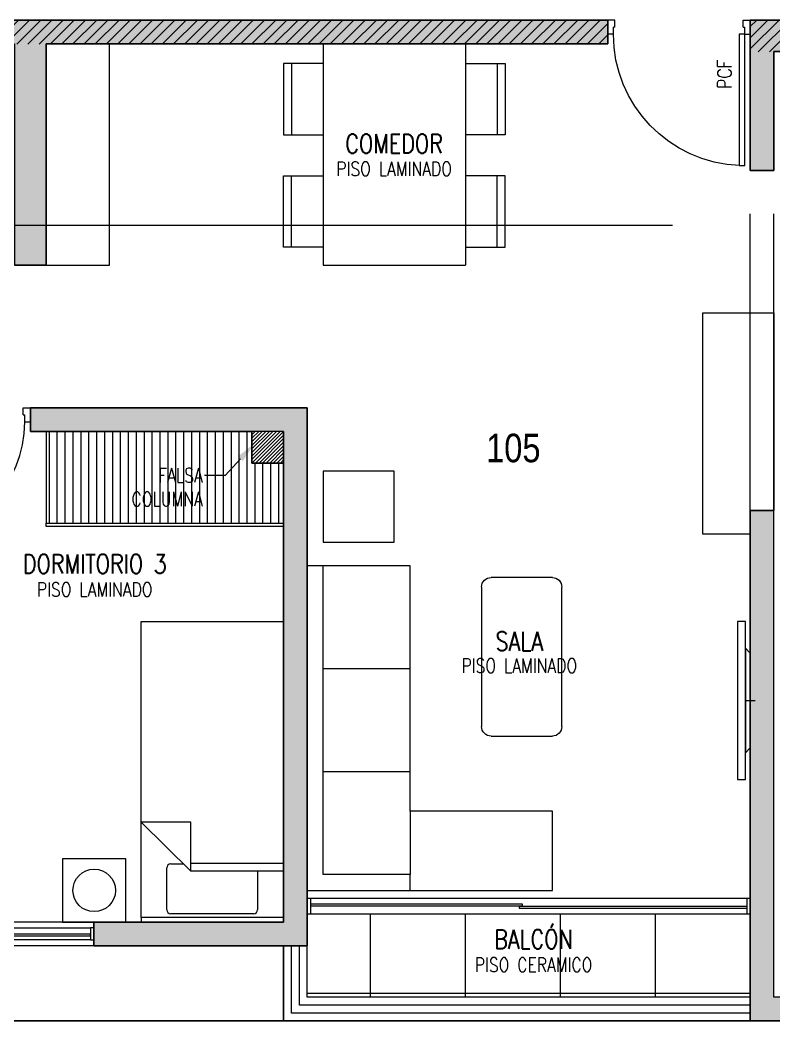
# Model space of a CAD drawing. Header units: millimetres. Extents: x -3 to 53, y -269 to 39.
# Drawn here: x 33.28 to 38.05, y 22.2 to 28.52 of the extents above; entities that cross this region are included whole.
import ezdxf
from ezdxf import colors
from ezdxf.entities.mleader import LeaderData, LeaderLine
from ezdxf.enums import TextEntityAlignment as Align
from ezdxf.math import Vec2, Vec3
from ezdxf.xclip import XClip

# ---------------------------------------------------------------- set-up
doc = ezdxf.new("R2010")
doc.units = ezdxf.units.MM
doc.header["$LTSCALE"] = 15
doc.header["$XCLIPFRAME"] = 2
for name, pattern in [('ACAD_ISO07W100', [3, 0, -3]), ('CENTER', [2, 1.25, -0.25, 0.25, -0.25]), ('HIDDEN2', [0.1875, 0.125, -0.0625])]:
    doc.linetypes.add(name, pattern=pattern)
doc.layers.get('0').update_dxf_attribs({"color": 250})
for name, color, linetype in [('A-BARANDAS', 250, 'Continuous'), ('A-CORTE', 250, 'CENTER'), ('A-EST HATCH', 250, 'Continuous'), ('A-EST PLACAS', 250, 'Continuous'), ('A-EST VIGAS', 250, 'HIDDEN2'), ('A-HATCH', 250, 'Continuous'), ('A-MOBILIARIO', 250, 'Continuous'), ('A-MURO BAJO', 251, 'Continuous'), ('A-NUMERACIONDEP', 251, 'Continuous'), ('A-PROYECCIONES', 250, 'HIDDEN2'), ('A-TEXTO-ACABADO PISO', 250, 'Continuous'), ('A-TEXTO-AMBIENTE', 252, 'Continuous'), ('A-TEXTO-INDICACIONES', 250, 'Continuous'), ('DLP_MOBILIARIO FIJO', 250, 'Continuous'), ('DLP_VERDE', 250, 'Continuous'), ('MURO CF 120', 250, 'Continuous')]:
    doc.layers.add(name, color=color, linetype=linetype)
doc.layers.add('A-MUROS', color=252, linetype='Continuous', lineweight=30)
doc.styles.add('R80', font='ARIALN.TTF', dxfattribs={"height": 2.03})
doc.styles.add('ROMANS', font='romans.shx', dxfattribs={"width": 0.8})
doc.styles.add('TXT_COTAS', font='romans.shx', dxfattribs={"width": 0.8})
pattern_1 = [(45, (179.999405, -25.002057), (-0.035355339, 0.035355339), [])]

# ---------------------------------------------------------------- blocks, each defined once
blk = doc.blocks.new('A$C9f73720c')
at = {"layer": 'A-MURO BAJO'}
blk.add_line((65.9409, 129.0586, 0), (59.6116, 108.3193, 0), dxfattribs=at)
at = {"layer": 'DLP_VERDE'}
blk.add_line((59.6116, 108.3193), (65.9466, 129.074), dxfattribs=at)
at = {"layer": 'DLP_VERDE', "linetype": 'Continuous'}
for p, q in [((62.6299, 118.2065), (62.6299, 118.2065)), ((62.1133, 116.5118), (62.1133, 116.5118)), ((61.6615, 115.0351), (61.6615, 115.0351))]:
    blk.add_line(p, q, dxfattribs=at)
at = {"style": 'R80'}
for height, rotation, p in [(0.09, 0.00902, (39.554, 141.0046, 0)), (0.09, 0.00902, (45.7984, 139.3226, 0)), (0.09, 0.00902, (50.4634, 135.3578, 0)), (0.09, 0.00902, (41.9784, 129.0436, 0)), (0.09, 0.00902, (37.8409, 128.6089, 0)), (0.09, 0.00902, (35.483, 116.3582, 0)), (0.09, 0.00902, (38.5607, 113.6321, 0)), (0.09, 0.00902, (45.1292, 84.3757, 0)), (0.09, 0.00902, (43.9111, 83.9335, 0)), (0.09, 0.00902, (43.1485, 83.401, 0)), (0.09, 0.00902, (28.0067, 80.1071, 0)), (0.09, 0.00902, (44.3753, 79.9046, 0)), (0.09, 0.00902, (55.151, 79.2173, 0)), (0.09, 0.00902, (38.2608, 76.0049)), (0.09, 0.00902, (39.0036, 75.5558)), (0.09, 0.00902, (27.5137, 75.2133, 0)), (0.09, 0.00902, (27.5137, 75.2133, 0)), (0.09, 0.00902, (39.8519, 75.1543)), (0.09, 0.00902, (25.3599, 70.2709, 0)), (0.09, 0.00902, (32.1646, 69.192, 0)), (0.09, 0.00902, (32.1646, 69.192, 0)), (0.09, 0.00902, (26.9947, 68.6392, 0)), (0.09, 0.00902, (59.8504, 67.3859, 0)), (0.09, 0.00902, (24.839, 65.5107, 0)), (0.09, 0.00902, (24.839, 65.5107, 0)), (0.09, 0.00902, (33.5008, 60.261, 0)), (0.09, 0.00902, (33.5008, 60.261, 0)), (0.09, 347.39076, (17.1069, 59.2726, 0)), (0.09, 0.00902, (26.4708, 59.2035, 0)), (0.09, 0.00902, (26.4708, 59.2035, 0)), (0.09, 0.00902, (23.1216, 58.7685, 0)), (0.09, 0.00902, (23.1216, 58.7685, 0)), (0.09, 0.00902, (27.6632, 55.3959, 0)), (0.09, 0.00902, (27.6632, 55.3959, 0)), (0.09, 0.00902, (22.2239, 54.9818, 0)), (0.09, 0.00902, (22.2239, 54.9818, 0)), (0.09, 0.00902, (65.7174, 53.5803, 0)), (0.09, 0.00902, (38.377, 51.7166, 0)), (0.09, 0.00902, (38.377, 51.7166, 0)), (0.09, 0.00902, (21.0294, 51.3767, 0)), (0.09, 0.00902, (21.0294, 51.3767, 0)), (0.09, 0.00902, (29.4091, 50.8876, 0)), (0.09, 0.00902, (29.4091, 50.8876, 0)), (0.09, 0.00902, (22.5184, 48.0808, 0)), (0.09, 0.00902, (22.5184, 48.0808, 0)), (0.09, 0.00902, (32.8305, 47.9478, 0)), (0.09, 0.00902, (38.6414, 47.9238, 0)), (0.09, 1.55763, (45.5013, 47.0033, 0)), (0.09, 1.55763, (45.5013, 47.0033, 0)), (0.09, 1.55763, (42.9613, 45.8781, 0)), (0.09, 0.00902, (31.2252, 43.4352, 0)), (0.09, 0.00902, (31.2252, 43.4352, 0)), (0.09, 0.00902, (24.8291, 43.3056, 0)), (0.09, 0.00902, (24.8291, 43.3056, 0)), (0.09, 0.00902, (28.8684, 42.6092, 0)), (0.09, 0.00902, (28.8684, 42.6092, 0)), (0.09, 0.00902, (46.0815, 42.4048, 0)), (0.09, 0.00902, (19.0307, 42.0559, 0)), (0.09, 0.00902, (19.0307, 42.0559, 0)), (0.09, 0.00902, (70.9067, 41.0329, 0)), (0.09, 0.00902, (22.7765, 38.7407, 0)), (0.09, 0.00902, (22.7765, 38.7407, 0)), (0.09, 0.00902, (17.8952, 37.4624, 0)), (0.09, 0.00902, (17.8952, 37.4624, 0)), (0.09, 0.00902, (25.8226, 33.2142, 0)), (0.09, 0.00902, (21.5027, 31.2754, 0)), (0.1403, 0.00902, (43.0178, 29.8778, 0)), (0.09, 0.00902, (24.3978, 29.2659, 0)), (0.09, 0.00902, (49.7565, 29.0287, 0)), (0.09, 0.00902, (16.51, 28.4123, 0)), (0.09, 0.00902, (16.51, 28.4123, 0)), (0.09, 0.00902, (40.7946, 24.893, 0)), (0.09, 0.00902, (18.1268, 23.6374, 0)), (0.09, 0.00902, (20.346, 20.3291, 0)), (0.09, 0.00902, (38.3365, 19.4632, 0)), (0.09, 0.00902, (18.2869, 15.9828, 0)), (0.09, 0.00902, (36.6694, 12.5977, 0)), (0.09, 337.79984, (24.7536, 11.2334, 0)), (0.09, 0.00902, (33.5928, 10.3508, 0)), (0.09, 337.79984, (21.6109, 10.1247, 0)), (0.09, 337.79984, (16.5605, 9.5998, 0)), (0.09, 337.79984, (29.9414, 8.9534, 0)), (0.09, 337.79984, (31.6402, 7.9561, 0)), (0.09, 337.79984, (26.736, 7.7966, 0)), (0.09, 337.79984, (32.0288, 7.0232, 0)), (0.09, 0.00902, (16.5347, 5.5678, 0)), (0.09, 0.00902, (23.3239, 5.5763, 0)), (0.09, 0.00902, (34.4718, 3.6379, 0))]:
    blk.add_attdef('N.P.T.+0.00', text='', height=height, rotation=rotation, dxfattribs=at).set_placement(p, align=Align.MIDDLE_CENTER)
for p in [(49.9263, 138.2431, 0), (56.6904, 136.252, 0), (60.5336, 135.5237, 0), (42.6322, 135.1839), (46.2516, 126.9171), (35.1548, 97.8545, 0), (31.2618, 93.9445, 0), (17.9393, 86.8861, 0), (34.7444, 85.6148, 0), (35.5048, 81.4636, 0), (34.6534, 76.9929, 0), (59.6668, 73.2509), (40.4113, 65.8421, 0), (43.5611, 65.2125, 0), (64.4681, 61.3857), (43.9111, 51.4927, 0), (32.9744, 51.0828, 0), (48.0327, 50.0735, 0), (69.3242, 50.0814, 0), (52.9599, 39.4701, 0), (74.4159, 35.7467, 0)]:
    blk.add_attdef('N.P.T.+0.00', text='', height=0.2109, dxfattribs=at).set_placement(p, align=Align.MIDDLE_CENTER)
blk = doc.blocks.new('est_P1')
at = {"layer": 'A-EST HATCH'}
h = blk.add_hatch(color=256, dxfattribs=at)
h.dxf.hatch_style = 1
h.paths.add_polyline_path([(-9.144, -13.7899), (-9.144, -7.725), (-10.644, -7.725), (-10.644, -8.475), (-10.794, -8.475), (-10.794, -7.525), (-8.994, -7.525), (-8.994, -8.4), (-7.494, -8.4), (-7.494, -7.9), (-7.344, -7.9), (-7.344, -8.6), (-8.994, -8.6), (-8.994, -13.7899)])
h.paths.add_polyline_path([(-30.244, -3.725), (-28.644, -3.725), (-28.644, -0.625), (-29.844, -0.625), (-29.844, -0.475), (-28.494, -0.475), (-28.494, -3.875), (-30.244, -3.875)])
h.paths.add_polyline_path([(-31.044, -0.475), (-31.194, -0.475), (-31.194, -3.875), (-31.044, -3.875)])
h.paths.add_polyline_path([(-36.544, 0), (-36.844, 0), (-36.844, -0.15), (-36.694, -0.15), (-36.694, -3.225), (-36.544, -3.225)])
h.paths.add_polyline_path([(-33.594, -0.625), (-33.594, -3.725), (-31.994, -3.725), (-31.994, -3.875), (-33.744, -3.875), (-33.744, -0.475), (-32.394, -0.475), (-32.394, -0.625)])
h.paths.add_polyline_path([(-42.844, -0.15), (-43.444, -0.15), (-43.444, 0), (-42.694, 0), (-42.694, -3.4), (-43.844, -3.4), (-43.844, -3.25), (-42.844, -3.25)])
h.paths.add_polyline_path([(-44.644, 0), (-44.644, -3.4), (-44.794, -3.4), (-44.794, 0)])
h.paths.add_polyline_path([(-45.594, -3.25), (-47.194, -3.25), (-47.194, -0.15), (-45.994, -0.15), (-45.994, 0), (-47.344, 0), (-47.344, -3.4), (-45.594, -3.4)])
h.paths.add_polyline_path([(-42.844, -13.7), (-43.444, -13.7), (-43.444, -13.85), (-42.694, -13.85), (-42.694, -10.45), (-43.844, -10.45), (-43.844, -10.6), (-42.844, -10.6)])
h.paths.add_polyline_path([(-44.644, -13.85), (-44.644, -10.45), (-44.794, -10.45), (-44.794, -13.85)])
h.paths.add_polyline_path([(-45.594, -10.6), (-47.194, -10.6), (-47.194, -13.7), (-45.994, -13.7), (-45.994, -13.85), (-47.344, -13.85), (-47.344, -10.45), (-45.594, -10.45)])
h.paths.add_polyline_path([(-39.994, -10.35), (-39.844, -10.35), (-39.844, -13.6999), (-39.694, -13.6999), (-39.694, -13.8499), (-39.994, -13.8499)])
h.paths.add_polyline_path([(-30.244, -10.125), (-28.644, -10.125), (-28.644, -13.225), (-29.844, -13.225), (-29.844, -13.375), (-28.494, -13.375), (-28.494, -9.975), (-30.244, -9.975)])
h.paths.add_polyline_path([(-31.044, -13.375), (-31.194, -13.375), (-31.194, -9.975), (-31.044, -9.975)])
h.paths.add_polyline_path([(-36.544, -13.85), (-36.844, -13.8499), (-36.844, -13.7), (-36.694, -13.7), (-36.694, -10.625), (-36.544, -10.625)])
h.paths.add_polyline_path([(-33.594, -13.225), (-33.594, -10.125), (-31.994, -10.125), (-31.994, -9.975), (-33.744, -9.975), (-33.744, -13.375), (-32.394, -13.375), (-32.394, -13.225)])
h.paths.add_polyline_path([(-17.094, -3.725), (-18.694, -3.725), (-18.694, -0.625), (-17.494, -0.625), (-17.494, -0.475), (-18.844, -0.475), (-18.844, -3.875), (-17.094, -3.875)])
h.paths.add_polyline_path([(-16.294, -0.475), (-16.144, -0.475), (-16.144, -3.875), (-16.294, -3.875)])
h.paths.add_polyline_path([(-10.494, 0), (-10.494, -0.15), (-10.644, -0.15), (-10.644, -3.225), (-10.794, -3.225), (-10.794, 0)])
h.paths.add_polyline_path([(-13.744, -0.625), (-13.744, -3.725), (-15.344, -3.725), (-15.344, -3.875), (-13.594, -3.875), (-13.594, -0.475), (-14.944, -0.475), (-14.944, -0.625)])
h.paths.add_polyline_path([(-8.994, -5.25), (-7.344, -5.25), (-7.344, -5.95), (-7.494, -5.95), (-7.494, -5.45), (-8.994, -5.45), (-8.994, -6.325), (-10.794, -6.325), (-10.794, -5.375), (-10.644, -5.375), (-10.644, -6.125), (-9.144, -6.125), (-9.144, -0.06), (-8.994, -0.06)])
h.paths.add_polyline_path([(-4.494, -0.15), (-3.894, -0.15), (-3.894, 0), (-4.644, 0), (-4.644, -3.4), (-3.494, -3.4), (-3.494, -3.25), (-4.494, -3.25)])
h.paths.add_polyline_path([(-2.694, 0), (-2.694, -3.4), (-2.544, -3.4), (-2.544, 0)])
h.paths.add_polyline_path([(-1.744, -3.25), (-0.144, -3.25), (-0.144, -0.15), (-1.344, -0.15), (-1.344, 0), (0.006, 0), (0.006, -3.4), (-1.744, -3.4)])
h.paths.add_polyline_path([(-2.694, -13.85), (-2.694, -10.4499), (-2.544, -10.4499), (-2.544, -13.85)])
h.paths.add_polyline_path([(-1.744, -10.5999), (-0.144, -10.5999), (-0.144, -13.7), (-1.344, -13.7), (-1.344, -13.85), (0.006, -13.85), (0.006, -10.4499), (-1.744, -10.4499)])
h.paths.add_polyline_path([(-7.344, -10.35), (-7.494, -10.35), (-7.494, -13.6999), (-7.644, -13.6999), (-7.644, -13.8499), (-7.344, -13.85)])
h.paths.add_polyline_path([(-17.094, -10.125), (-18.694, -10.125), (-18.694, -13.225), (-17.494, -13.225), (-17.494, -13.375), (-18.844, -13.375), (-18.844, -9.975), (-17.094, -9.975)])
h.paths.add_polyline_path([(-16.294, -13.375), (-16.144, -13.375), (-16.144, -9.975), (-16.294, -9.975)])
h.paths.add_polyline_path([(-10.794, -13.85), (-10.494, -13.8499), (-10.494, -13.6999), (-10.644, -13.7), (-10.644, -10.625), (-10.794, -10.625)])
h.paths.add_polyline_path([(-13.744, -13.225), (-13.744, -10.125), (-15.344, -10.125), (-15.344, -9.975), (-13.594, -9.975), (-13.594, -13.375), (-14.944, -13.375), (-14.944, -13.225)])
h.paths.add_polyline_path([(-38.344, -7.525), (-36.544, -7.525), (-36.544, -8.475), (-36.694, -8.475), (-36.694, -7.725), (-38.194, -7.725), (-38.194, -13.7899), (-38.344, -13.7899), (-38.344, -8.6), (-39.994, -8.6), (-39.994, -7.9), (-39.844, -7.9), (-39.844, -8.4), (-38.344, -8.4)])
h.paths.add_polyline_path([(-4.644, -13.85), (-4.644, -10.4499), (-3.494, -10.4499), (-3.494, -10.5999), (-4.494, -10.5999), (-4.494, -13.7), (-3.894, -13.7), (-3.894, -13.85)])
h.paths.add_polyline_path([(-1.7407, -5.5), (-1.594, -5.5), (-1.594, -4.3), (-3.744, -4.3), (-3.744, -4.45), (-3.294, -4.45), (-3.294, -6.05), (-3.094, -6.05), (-3.094, -4.45), (-1.744, -4.45), (-1.744, -5.5)], flags=17)
h.paths.add_polyline_path([(-1.7407, -8.3499), (-1.594, -8.3499), (-1.594, -9.5499), (-3.744, -9.5499), (-3.744, -9.3999), (-3.294, -9.4), (-3.294, -7.8), (-3.094, -7.8), (-3.094, -9.4), (-1.744, -9.3999), (-1.744, -8.3499)], flags=17)
h.paths.add_polyline_path([(-7.494, -6.85), (-4.644, -6.85), (-4.644, -4.3), (-4.494, -4.3), (-4.494, -6.85), (-1.744, -6.85), (-1.744, -6.25), (-1.594, -6.25), (-1.594, -6.85), (1.156, -6.85), (1.156, -2.8), (1.356, -2.8), (1.356, -11.05), (1.156, -11.05), (1.156, -7), (-1.594, -7), (-1.594, -7.5999), (-1.744, -7.5999), (-1.744, -7), (-4.494, -7), (-4.494, -9.5499), (-4.644, -9.5499), (-4.644, -7), (-7.494, -7)])
h.paths.add_polyline_path([(-7.344, 0), (-7.344, -3.5), (-7.494, -3.5), (-7.494, -0.15), (-7.644, -0.15), (-7.644, 0)])
h.paths.add_polyline_path([(-38.344, -0.06), (-38.344, -5.25), (-39.994, -5.25), (-39.994, -5.95), (-39.844, -5.95), (-39.844, -5.45), (-38.344, -5.45), (-38.344, -6.325), (-36.544, -6.325), (-36.544, -5.375), (-36.694, -5.375), (-36.694, -6.125), (-38.194, -6.125), (-38.194, -0.06)])
h.paths.add_polyline_path([(-45.744, -6.85), (-48.494, -6.85), (-48.494, -2.8), (-48.694, -2.8), (-48.694, -11.0499), (-48.494, -11.0499), (-48.494, -6.9999), (-45.744, -7), (-45.744, -7.6), (-45.594, -7.6), (-45.594, -7), (-42.844, -7), (-42.844, -9.55), (-42.694, -9.55), (-42.694, -6.9999), (-39.8439, -6.9999), (-39.8439, -6.85), (-42.694, -6.85), (-42.694, -4.3), (-42.844, -4.3), (-42.844, -6.85), (-45.594, -6.85), (-45.594, -6.25), (-45.744, -6.25)])
h.paths.add_polyline_path([(-39.994, 0), (-39.694, 0), (-39.694, -0.15), (-39.844, -0.15), (-39.8439, -3.5), (-39.994, -3.5)])
h.paths.add_polyline_path([(-45.5972, -5.5), (-45.744, -5.5), (-45.744, -4.3), (-43.594, -4.3), (-43.594, -4.45), (-44.044, -4.45), (-44.044, -6.05), (-44.244, -6.05), (-44.244, -4.45), (-45.594, -4.45), (-45.594, -5.5)], flags=17)
h.paths.add_polyline_path([(-45.5972, -8.35), (-45.744, -8.35), (-45.744, -9.55), (-43.594, -9.55), (-43.594, -9.4), (-44.044, -9.4), (-44.044, -7.8), (-44.244, -7.8), (-44.244, -9.4), (-45.594, -9.4), (-45.594, -8.35)], flags=17)
h.paths.add_polyline_path([(-25.344, -6.325), (-25.494, -6.325), (-25.494, -2.625), (-25.344, -2.625)])
h.paths.add_polyline_path([(-21.094, -6.325), (-11.694, -6.325), (-11.694, -6.175), (-15.244, -6.175), (-15.244, -4.775), (-15.444, -4.775), (-15.444, -6.175), (-18.344, -6.175), (-18.344, -4.775), (-18.494, -4.775), (-18.494, -6.175), (-20.894, -6.175), (-20.894, -4.925), (-19.244, -4.925), (-19.244, -4.775), (-21.519, -4.775), (-21.519, -4.925), (-21.094, -4.925)])
h.paths.add_polyline_path([(-21.544, -6.325), (-23.544, -6.325), (-23.544, -6.175), (-21.694, -6.175), (-21.694, -2.775), (-23.544, -2.775), (-23.544, -2.625), (-21.694, -2.625), (-21.694, -0.475), (-20.844, -0.475), (-20.844, -0.625), (-21.544, -0.625)])
h.paths.add_polyline_path([(-26.244, -4.925), (-26.244, -6.325), (-35.644, -6.325), (-35.644, -6.175), (-32.094, -6.175), (-32.094, -4.775), (-31.894, -4.775), (-31.894, -6.175), (-28.994, -6.175), (-28.994, -4.775), (-28.844, -4.775), (-28.844, -6.175), (-26.444, -6.175), (-26.444, -4.925), (-28.094, -4.925), (-28.094, -4.775), (-25.899, -4.7733), (-25.899, -4.9233)])
h.paths.add_polyline_path([(-25.874, -0.6233), (-26.494, -0.625), (-26.494, -0.475), (-25.674, -0.4733), (-25.674, -6.3233), (-25.874, -6.3233)])
h.paths.add_polyline_path([(-25.674, -9.0983), (-25.674, -13.3733), (-26.494, -13.375), (-26.494, -13.225), (-25.874, -13.2233), (-25.874, -9.0983)])
h.paths.add_polyline_path([(-27.644, -9.075), (-27.644, -8.925), (-25.874, -8.9234), (-25.874, -7.6733), (-28.394, -7.675), (-28.394, -9.075), (-28.544, -9.075), (-28.544, -7.675), (-31.894, -7.675), (-31.894, -9.075), (-32.094, -9.075), (-32.094, -7.675), (-35.644, -7.675), (-35.644, -7.525), (-25.674, -7.5234), (-25.674, -9.0733)])
h.paths.add_polyline_path([(-19.694, -9.075), (-19.694, -8.925), (-21.494, -8.925), (-21.494, -7.675), (-18.944, -7.675), (-18.944, -9.075), (-18.794, -9.075), (-18.794, -7.675), (-15.444, -7.675), (-15.444, -9.075), (-15.244, -9.075), (-15.244, -7.675), (-11.694, -7.675), (-11.694, -7.525), (-21.694, -7.525), (-21.694, -9.075)])
h.paths.add_polyline_path([(-22.694, -12.8249), (-25.344, -12.825), (-25.344, -10.175), (-22.994, -10.175), (-22.994, -9.625), (-22.694, -9.625), (-22.694, -9.475), (-23.144, -9.475), (-23.144, -10.025), (-25.344, -10.025), (-25.344, -7.675), (-24.144, -7.675), (-24.144, -7.525), (-25.494, -7.525), (-25.494, -12.975), (-22.694, -12.975)])
h.paths.add_polyline_path([(-21.694, -13.375), (-20.844, -13.375), (-20.844, -13.225), (-21.544, -13.225), (-21.544, -9.1), (-21.694, -9.1)])
at = {"layer": 'A-EST PLACAS', "elevation": 0}
for points in [[(-19.694, -9.075), (-19.694, -8.925), (-21.494, -8.925), (-21.494, -7.675), (-18.944, -7.675), (-18.944, -9.075), (-18.794, -9.075), (-18.794, -7.675), (-15.444, -7.675), (-15.444, -9.075), (-15.244, -9.075), (-15.244, -7.675), (-11.694, -7.675), (-11.694, -7.525), (-21.694, -7.525), (-21.694, -9.075)], [(-9.144, -13.7899), (-9.144, -7.725), (-10.644, -7.725), (-10.644, -8.475), (-10.794, -8.475), (-10.794, -7.525), (-8.994, -7.525), (-8.994, -8.4), (-7.494, -8.4), (-7.494, -7.9), (-7.344, -7.9), (-7.344, -8.6), (-8.994, -8.6), (-8.994, -13.7899)], [(-13.744, -13.225), (-13.744, -10.125), (-15.344, -10.125), (-15.344, -9.975), (-13.594, -9.975), (-13.594, -13.375), (-14.944, -13.375), (-14.944, -13.225)], [(-10.794, -13.85), (-10.494, -13.8499), (-10.494, -13.6999), (-10.644, -13.7), (-10.644, -10.625), (-10.794, -10.625)]]:
    blk.add_lwpolyline(points, close=True, dxfattribs=at)
at = {"layer": 'A-EST VIGAS'}
for p, q in [((-10.794, -10.625, 0), (-10.794, -8.475, 0)), ((-10.644, -10.625, 0), (-10.644, -8.475, 0)), ((-14.944, -13.375, 0), (-16.144, -13.375, 0))]:
    blk.add_line(p, q, dxfattribs=at)
at = {"layer": 'A-EST VIGAS', "elevation": 0}
blk.add_lwpolyline([(-13.744, -13.375), (-13.744, -13.85), (-10.794, -13.85)], dxfattribs=at)
blk = doc.blocks.new('_Dot')
at = {"color": 0, "linetype": 'ByBlock', "lineweight": -2}
blk.add_line((-0.5, 0), (-1, 0), dxfattribs=at)
at = {"color": 0, "linetype": 'ByBlock', "const_width": 0.5}
blk.add_lwpolyline([(-0.25, 0, 1), (0.25, 0, 1)], format="xyb", close=True, dxfattribs=at)
blk = doc.blocks.new('Cortes-Elev.')
at = {"layer": 'A-CORTE', "linetype": 'CENTER', "ltscale": 0.5}
blk.add_lwpolyline([(-1.966, 27.2284), (51.8601, 27.2284)], dxfattribs=at)
blk = doc.blocks.new('A$C72FD42DB')
for p, q in [((0.3255, 1.4, 0), (1.2255, 1.4, 0)), ((0.3255, 0), (0.3255, 1.4, 0)), ((1.2255, 0), (1.2255, 1.4, 0)), ((0.3255, 0), (1.2255, 0))]:
    blk.add_line(p, q)
for points in [[(0.3255, 1.285), (0.0755, 1.285), (0.0755, 0.835), (0.3255, 0.835)], [(0.1255, 1.285), (0.1255, 0.835)], [(1.2255, 1.285), (1.4755, 1.285), (1.4755, 0.835), (1.2255, 0.835)], [(1.4255, 1.285), (1.4255, 0.835)], [(0.3255, 0.125), (0.0755, 0.125), (0.0755, 0.575), (0.3255, 0.575)], [(0.1255, 0.125), (0.1255, 0.575)], [(1.2255, 0.125), (1.4755, 0.125), (1.4755, 0.575), (1.2255, 0.575)], [(1.4255, 0.125), (1.4255, 0.575)]]:
    blk.add_lwpolyline(points)
blk = doc.blocks.new('A$C4BFA03A9')
for points in [[(0.06, -0.5), (0.11, -0.5), (0.11, 0.5), (0.06, 0.5)], [(0.03, -0.3), (0.06, -0.33), (0.06, 0.33), (0.03, 0.3)]]:
    blk.add_lwpolyline(points, close=True)
at = {"layer": 'A-PROYECCIONES', "ltscale": 0.15}
blk.add_line((0.06, 0), (0, 0), dxfattribs=at)
blk = doc.blocks.new('1 PLAZA')
for p, q in [((-0.2592, -0.0513), (0.2619, -0.0513)), ((-0.2859, -0.3221), (-0.2859, -0.0781)), ((0.2887, -0.0781), (0.2887, -0.3415)), ((-0.45, -0.3221), (0.1356, -0.3221)), ((0.1356, -0.371), (-0.45, -0.371)), ((0.45, -0.6318), (0.1356, -0.3221)), ((0.1356, -0.3221), (0.1356, -0.6318)), ((0.2619, -0.3683), (0.1825, -0.3683)), ((0.1356, -0.6318), (0.45, -0.6318))]:
    blk.add_line(p, q)
at = {"extrusion": (4.49068e-08, -3.60286e-08, 1), "elevation": 0}
blk.add_lwpolyline([(-0.45, -0.0287), (0.45, -0.0287), (0.45, 0), (-0.45, 0)], close=True, dxfattribs=at)
blk.add_lwpolyline([(-0.45, -1.9), (-0.45, -0.0287), (0.45, -0.0287), (0.45, -1.9)], close=True)
for centre, start, end in [((-0.2592, -0.0781), 90, 180), ((0.2619, -0.0781), 0, 90), ((0.2619, -0.3415), 270, 0)]:
    blk.add_arc(centre, 0.0267, start, end)
blk = doc.blocks.new('VELADOR')
blk.add_lwpolyline([(0, 0.4), (0, 0), (0.4, 0), (0.4, 0.4)], close=True)
blk.add_circle((0.2, 0.2), 0.1344)
blk = doc.blocks.new('*U141')
for p, q in [((0.01, 0.755), (0.01, 0.8)), ((0.1, 0.765), (0.055, 0.765)), ((0.055, 0.755), (0.055, 0.765)), ((0.1, 0.765), (0.1, 0.8)), ((0.055, 0.755), (0.01, 0.755)), ((0.055, 0.045), (0.01, 0.045)), ((0.01, 0.045), (0.01, 0)), ((0.055, 0.045), (0.055, 0.035)), ((0.1, 0.035), (0.055, 0.035)), ((0.1, 0.035), (0.1, 0))]:
    blk.add_line(p, q)
blk.add_lwpolyline([(0.83, 0.07), (0.83, 0.035), (0.1, 0.035), (0.1, 0.07)], close=True)
at = {"linetype": 'HIDDEN2'}
blk.add_arc((0.0996, 0.034), 0.731, 2.23015, 89.96723, dxfattribs=at)
blk = doc.blocks.new('VP.120')
at = {"layer": 'A-MURO BAJO'}
for p, q in [((0, 0), (1.2, 0)), ((0, -0.15), (1.2, -0.15))]:
    blk.add_line(p, q, dxfattribs=at)
at = {"layer": 'DLP_MOBILIARIO FIJO', "color": 251}
for p, q in [((0.02, -0.0375), (1.18, -0.0375)), ((1.18, -0.1125), (0.02, -0.1125))]:
    blk.add_line(p, q, dxfattribs=at)
at = {"layer": 'DLP_MOBILIARIO FIJO', "color": 6}
for points in [[(0, -0.1125), (0.02, -0.1125), (0.02, -0.0375), (0, -0.0375)], [(1.2, -0.1125), (1.18, -0.1125), (1.18, -0.0375), (1.2, -0.0375)]]:
    blk.add_lwpolyline(points, close=True, dxfattribs=at)
at = {"layer": 'DLP_MOBILIARIO FIJO', "elevation": 0}
for points in [[(0.61, -0.0625), (0.02, -0.0625), (0.02, -0.0725), (0.61, -0.0725)], [(0.59, -0.0875), (1.18, -0.0875), (1.18, -0.0775), (0.59, -0.0775)]]:
    blk.add_lwpolyline(points, close=True, dxfattribs=at)
blk = doc.blocks.new('*U140')
for p, q in [((0.01, 0.855), (0.01, 0.9)), ((0.1, 0.865), (0.1, 0.9)), ((0.055, 0.855), (0.01, 0.855)), ((0.1, 0.865), (0.055, 0.865)), ((0.055, 0.855), (0.055, 0.865)), ((0.055, 0.045), (0.01, 0.045)), ((0.01, 0.045), (0.01, 0)), ((0.055, 0.045), (0.055, 0.035)), ((0.1, 0.035), (0.055, 0.035)), ((0.1, 0.035), (0.1, 0))]:
    blk.add_line(p, q)
blk.add_lwpolyline([(0.93, 0.07), (0.93, 0.035), (0.1, 0.035), (0.1, 0.07)], close=True)
at = {"linetype": 'HIDDEN2'}
blk.add_arc((0.0995, 0.0339), 0.8311, 2.23015, 89.96723, dxfattribs=at)
blk = doc.blocks.new('SOFA SEC')
for p, q in [((0, 0.65), (0.1, 0.65)), ((0.1, 0.65), (0.1, 0.1)), ((0.5, 0.65), (0.1, 0.65)), ((0.75, 0.65), (0.75, 0.1)), ((1.4, 0.65), (1.4, 0.1)), ((0.1, 0.1), (2.05, 0.1))]:
    blk.add_line(p, q)
blk.add_lwpolyline([(0.5, 1.55), (0.5, 0.65), (2.05, 0.65), (2.05, 0), (0, 0), (0, 1.55)], close=True)
blk = doc.blocks.new('MESA CENTRO')
for p, q in [((-0.1937, 0), (0.1937, 0)), ((-0.2537, -0.9421), (-0.2537, -0.06)), ((0.2537, -0.06), (0.2537, -0.9421)), ((0.1937, -1.0021), (-0.1937, -1.0021))]:
    blk.add_line(p, q)
for centre, start, end in [((-0.1937, -0.06), 90, 180), ((0.1937, -0.06), 0, 90), ((-0.1937, -0.9421), 180, 270), ((0.1937, -0.9421), 270, 0)]:
    blk.add_arc(centre, 0.06, start, end)

msp = doc.modelspace()

# ---------------------------------------------------------------- block references
at = {"linetype": 'ACAD_ISO07W100', "ltscale": 5}
ref = msp.add_blockref('A$C9f73720c', (-94.0043, 47.5864), dxfattribs=dict(at, rotation=286.9770955472961))
XClip(ref).set_block_clipping_path([(53.9739667831, 80.2683385944), (69.3730303047, 130.7085147865), (51.0595701083, 136.2994971771), (35.6605065867, 85.8593209849)])

# ---------------------------------------------------------------- next in the draw order: hatches: boundary and pattern name
at = {"layer": 'A-HATCH'}
h = msp.add_hatch(dxfattribs=at)
h.set_pattern_fill('ANSI31', color=256, scale=0.005, angle=-180)
h.set_pattern_definition([(225, (-68.17971, 39.201629), (0.0112253202, -0.0112253202), [])])
h.paths.add_polyline_path([(34.95, 25.725), (34.75, 25.725), (34.75, 25.925), (34.95, 25.925)])
h = msp.add_hatch(dxfattribs=at)
h.set_pattern_fill('_USER', color=256, scale=0.6, angle=-180, double=1, pattern_type=0)
h.set_pattern_definition([(180, (-1.7, 6.175), (7e-17, -0.6), []), (270, (-1.7, 6.175), (0.6, 4e-17), [])])
h.paths.add_polyline_path([(35.1, 22.35), (35.1, 22.875), (37.9, 22.875), (37.9, 22.35)])
at = {"layer": 'DLP_MOBILIARIO FIJO'}
h = msp.add_hatch(dxfattribs=at)
h.set_pattern_fill('_USER', color=256, scale=0.05, angle=90, pattern_type=0)
h.set_pattern_definition([(90, (-6.13002, 3.18), (-0.05, 3e-18), [])])
h.paths.add_polyline_path([(33.47, 25.345), (33.47, 25.925), (34.75, 25.925), (34.75, 25.725), (34.95, 25.725), (34.95, 25.345)])
at = {"layer": 'MURO CF 120'}
h = msp.add_hatch(dxfattribs=at)
h.set_pattern_fill('_USER', color=256, scale=0.05, angle=45, style=0, pattern_type=0)
h.set_pattern_definition(pattern_1)
h.paths.add_polyline_path([(30.0494, 28.5229), (30.0494, 28.3729), (36.9994, 28.3729), (36.9994, 28.5229)])
h = msp.add_hatch(dxfattribs=at)
h.set_pattern_fill('_USER', color=256, scale=0.05, angle=45, style=0, pattern_type=0)
h.set_pattern_definition(pattern_1)
h.paths.add_polyline_path([(37.8994, 28.5229), (39.6994, 28.5229), (39.6994, 28.3229), (37.8994, 28.3229)])

# ---------------------------------------------------------------- next in the draw order: linework, layer by layer
at = {"layer": 'A-BARANDAS'}
for points in [[(37.9, 22.25), (35, 22.25), (35, 22.675)], [(37.9, 22.3), (35.05, 22.3), (35.05, 22.675)]]:
    msp.add_lwpolyline(points, dxfattribs=at)
at = {"layer": 'A-MOBILIARIO', "elevation": 0}
msp.add_lwpolyline([(35.65, 25.225), (35.65, 25.675), (35.2, 25.675), (35.2, 25.225)], close=True, dxfattribs=at)
at = {"layer": 'A-MURO BAJO'}
for p, q in [((35.12, 22.975, 0), (37.88, 22.975, 0)), ((37.88, 22.875, 0), (35.12, 22.875, 0)), ((34.95, 22.2, 0), (34.95, 22.675, 0))]:
    msp.add_line(p, q, dxfattribs=at)
at = {"layer": 'A-MURO BAJO', "elevation": 0}
msp.add_lwpolyline([(33.45, 26.975), (33.85, 26.975), (33.85, 28.375), (33.45, 28.375)], close=True, dxfattribs=at)
for points in [[(37.9, 25.275), (37.6, 25.275), (37.6, 26.675), (38.05, 26.675), (38.05, 25.425), (37.9, 25.425), (37.9, 25.325)], [(37.9, 22.2), (34.95, 22.2)]]:
    msp.add_lwpolyline(points, dxfattribs=at)
at = {"layer": 'A-MURO BAJO'}
msp.add_lwpolyline([(37.9, 22.35), (35.1, 22.35), (35.1, 22.675)], dxfattribs=at)
at = {"layer": 'A-MUROS'}
for p, q in [((27, 28.525), (37, 28.525)), ((37, 28.375), (37, 28.525)), ((37.9, 28.525), (39.7, 28.525)), ((37.9, 27.575), (37.9, 28.525)), ((33.45, 28.375), (37, 28.375)), ((33.45, 26.975), (33.45, 28.375)), ((38.05, 28.325), (39.55, 28.325)), ((38.05, 27.575), (38.05, 28.325)), ((37.9, 27.575), (38.05, 27.575)), ((33.25, 26.975), (33.45, 26.975)), ((33.35, 25.925), (33.35, 26.075)), ((35.1, 26.075), (33.35, 26.075)), ((35.1, 22.675), (35.1, 26.075)), ((34.75, 25.925), (33.35, 25.925)), ((34.75, 25.925), (34.75, 25.725)), ((34.75, 25.725), (34.95, 25.725)), ((34.95, 22.825), (34.95, 25.725)), ((37.9, 25.425), (37.9, 22.2)), ((38.05, 25.425), (37.9, 25.425)), ((33.75, 22.675), (33.75, 22.825)), ((34.95, 22.825), (33.75, 22.825)), ((35.1, 22.675), (33.75, 22.675)), ((37.9, 22.2), (38.2, 22.2))]:
    msp.add_line(p, q, dxfattribs=at)
at = {"layer": 'A-PROYECCIONES'}
msp.add_line((37.9, 28.525, 0), (37.9, 28.525, 0), dxfattribs=at)
at = {"layer": 'DLP_MOBILIARIO FIJO', "elevation": 0}
for points in [[(34.95, 25.925), (33.45, 25.925), (33.45, 25.345)], [(34.95, 25.925), (34.95, 25.325), (33.45, 25.325), (33.45, 25.345), (34.95, 25.345)], [(33.47, 25.345), (33.47, 25.925)]]:
    msp.add_lwpolyline(points, dxfattribs=at)
for points in [[(35.1, 22.975), (35.12, 22.975), (35.12, 22.875), (35.1, 22.875)], [(37.88, 22.975), (37.9, 22.975), (37.9, 22.875), (37.88, 22.875)], [(36.46, 22.9375), (35.12, 22.9375), (35.12, 22.9275), (36.46, 22.9275)], [(36.44, 22.9125), (37.88, 22.9125), (37.88, 22.9225), (36.44, 22.9225)]]:
    msp.add_lwpolyline(points, close=True, dxfattribs=at)

# ---------------------------------------------------------------- next in the draw order: block references
msp.add_blockref('est_P1', (48.694, 36.0499, 0))
at = {"rotation": 180}
msp.add_blockref('VP.120', (33.75, 22.675, 0), dxfattribs=at)
at = {"layer": 'A-CORTE'}
msp.add_blockref('Cortes-Elev.', (0, 0), dxfattribs=at)
at = {"layer": 'A-MOBILIARIO', "xscale": -1}
for name, p, rotation in [('*U140', (37.9, 28.535, 0), 90), ('A$C72FD42DB', (34.8745, 28.375, 0), 180), ('SOFA SEC', (35.1, 23.025, 0), 270.0004328521019), ('MESA CENTRO', (36.4553, 25.0021, 0), 2.257911114078581e-05)]:
    msp.add_blockref(name, p, dxfattribs=dict(at, rotation=rotation))
at = {"layer": 'A-MOBILIARIO'}
for name, p, rotation in [('*U141', (32.55, 26.085, 0), 270), ('A$C4BFA03A9', (37.93, 24.225, 0), 180)]:
    msp.add_blockref(name, p, dxfattribs=dict(at, rotation=rotation))
at = {"layer": 'A-MOBILIARIO', "extrusion": (-4.49068e-08, 3.60286e-08, -1), "xscale": -1, "zscale": -1, "rotation": 180}
for name, p in [('1 PLAZA', (-34.5, 22.825, 0)), ('VELADOR', (-33.9529, 23.225, 0))]:
    msp.add_blockref(name, p, dxfattribs=at)

# ---------------------------------------------------------------- next in the draw order: texts
at = {"layer": 'A-TEXTO-ACABADO PISO', "char_height": 0.09, "attachment_point": 2, "rotation": 359.99998, "style": 'ROMANS'}
for width, insert in [(1.20225, (35.6488, 27.6298)), (1.20225, (33.7562, 24.9712)), (1.034523, (36.4401, 24.4896, 0))]:
    msp.add_mtext_dynamic_manual_height_columns('PISO LAMINADO', width=width, gutter_width=12.5, heights=[0], dxfattribs=dict(at, insert=insert))
at = {"layer": 'A-TEXTO-ACABADO PISO', "insert": (36.5303, 22.5999, 0), "char_height": 0.09, "attachment_point": 2, "style": 'ROMANS'}
msp.add_mtext_dynamic_manual_height_columns('PISO CERAMICO', width=1.20225, gutter_width=12.5, heights=[0], dxfattribs=at)
at = {"layer": 'A-TEXTO-AMBIENTE', "style": 'ROMANS', "width": 0.8}
for s, p in [('COMEDOR', (35.6488, 27.6833)), ('DORMITORIO 3', (33.7564, 25.0281)), ('SALA', (36.44, 24.5385, 0)), ('BALCÓN', (36.53, 22.6566, 0))]:
    msp.add_text(s, height=0.12, dxfattribs=at).set_placement(p, align=Align.CENTER)
at = {"layer": 'A-TEXTO-INDICACIONES', "style": 'ROMANS', "width": 0.8}
msp.add_text('PCF', height=0.09, rotation=90, dxfattribs=at).set_placement((37.782, 28.09))

# ---------------------------------------------------------------- next in the draw order: leaders
at = {"layer": 'A-NUMERACIONDEP'}
ml = msp.add_multileader_mtext('Standard', dxfattribs=at)
ml.set_content('105', color=256, style='R80')
ml.set_leader_properties(color=256)
ml.set_arrow_properties(name='DOT')
ml.build(insert=Vec2(0, 0))
ml.multileader.update_dxf_attribs({"leader_type": 0, "has_text_frame": 1, "text_left_attachment_type": 2, "text_right_attachment_type": 2, "dogleg_length": 0.36, "arrow_head_size": 0.06, "scale": 0.06})
ctx = ml.context
ctx.base_point, ctx.scale, ctx.char_height, ctx.arrow_head_size, ctx.landing_gap_size, ctx.plane_origin = Vec3(36.1856, 25.8186), 0.06, 0.18, 0.06, 0.06, Vec3(34.8558, 25.8142)
ctx.left_attachment, ctx.right_attachment, ctx.text_align_type = 2, 2, 1
notes = []
notes.append((ctx, [(0, (1, 1, 0), (36.7106, 25.8186), (-1, 0), 0.0917, [(0, [(36.9972, 26.1675)], 0, [])])]))
ctx.mtext.insert, ctx.mtext.width, ctx.mtext.alignment, ctx.mtext.flow_direction = Vec3(36.4023, 25.9105), 0.461923, 2, 5
at = {"layer": 'A-TEXTO-INDICACIONES'}
ml = msp.add_multileader_mtext('Standard', dxfattribs=at)
ml.set_content('FALSA COLUMNA', color=256, style='ROMANS')
ml.set_leader_properties(color=7)
ml.build(insert=Vec2(0, 0))
ml.multileader.update_dxf_attribs({"dogleg_length": 1.3073, "arrow_head_size": 0.13, "scale": 0.1})
ctx = ml.context
ctx.base_point, ctx.scale, ctx.char_height, ctx.arrow_head_size, ctx.landing_gap_size, ctx.plane_origin = Vec3(33.9425, 25.6475), 0.1, 0.09, 0.13, 0.01, Vec3(34.6639, 24.6641)
ctx.text_align_type = 2
notes.append((ctx, [(0, (1, 1, 0), (34.5801, 25.6475), (-1, 0), 0.1307, [(0, [(34.7661, 25.8485)], 0, [])])]))
ctx.mtext.insert, ctx.mtext.width, ctx.mtext.defined_height, ctx.mtext.alignment, ctx.mtext.flow_direction = Vec3(34.4393, 25.6925), 0.532149, 0.5349, 3, 5
ml = msp.add_multileader_mtext('Standard', dxfattribs=at)
ml.set_content('\\pxsm1,t16;CELOSIA\\PMETALICA', color=256, style='TXT_COTAS')
ml.set_leader_properties(color=256)
ml.build(insert=Vec2(0, 0))
ml.multileader.update_dxf_attribs({"dogleg_length": 0.05, "arrow_head_size": 0.07})
ctx = ml.context
ctx.base_point, ctx.char_height, ctx.arrow_head_size, ctx.landing_gap_size, ctx.plane_origin = Vec3(38.3379, 22.002), 0.09, 0.07, 0.05, Vec3(39.222, 21.442)
ctx.text_align_type = 2
notes.append((ctx, [(0, (1, 1, 0), (38.9542, 22.002), (-1, 0), 0.05, [(0, [(39.0873, 22.2088)], 0, [])])]))
ctx.mtext.insert, ctx.mtext.width, ctx.mtext.defined_height, ctx.mtext.alignment, ctx.mtext.flow_direction = Vec3(38.8542, 22.047), 1.024058, 0.5146, 3, 5
for ctx, leaders in notes:
    for number, flags, end, landing, length, lines in leaders:
        leader = LeaderData()
        leader.index, (leader.has_last_leader_line, leader.has_dogleg_vector, leader.attachment_direction) = number, flags
        leader.last_leader_point, leader.dogleg_vector, leader.dogleg_length = Vec3(end), Vec3(landing), length
        for number, points, colour, breaks in lines:
            line = LeaderLine()
            line.index, line.vertices, line.color, line.breaks = number, Vec3.list(points), colors.encode_raw_color(colour), breaks
            leader.lines.append(line)
        ctx.leaders.append(leader)

doc.saveas('drawing.dxf')
